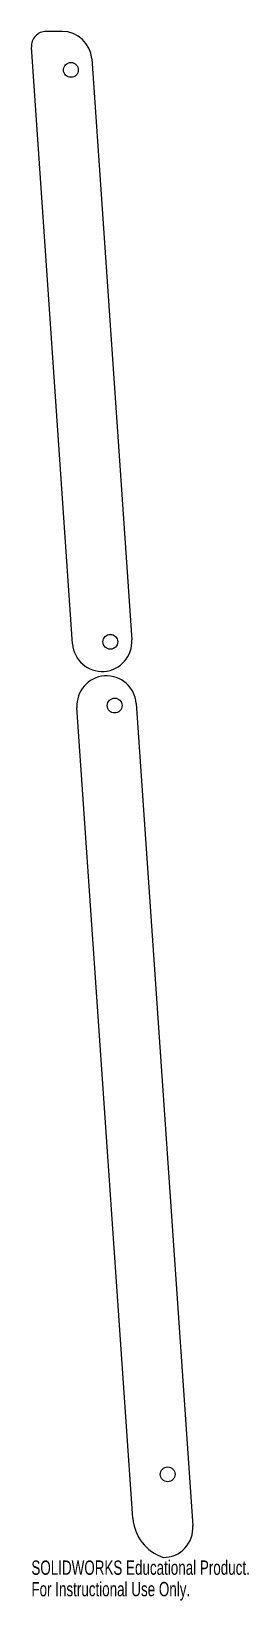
# Model space of a CAD drawing. Header units: millimetres. Extents: x 33 to 106, y -15 to 515.
import ezdxf

# ---------------------------------------------------------------- set-up
doc = ezdxf.new("R2010")
doc.units = ezdxf.units.MM
doc.styles.add('SLDTEXTSTYLE0', font='TXT', dxfattribs={"width": 0.7})

msp = doc.modelspace()

# ---------------------------------------------------------------- linework, layer by layer
at = {"color": 7, "linetype": 'Continuous', "lineweight": 25}
for p, q in [((43.17, 515), (37.81, 515)), ((46.7, 308.31), (32.82, 509.66)), ((53.14, 505.69), (66.65, 309.69)), ((67.04, 13.21), (48.18, 286.81)), ((68.13, 288.19), (87.26, 10.69))]:
    msp.add_line(p, q, dxfattribs=at)
for centre in [(46.13, 502), (59.43, 309), (60.91, 287.5), (78.8, 28.05)]:
    msp.add_circle(centre, 2.5, dxfattribs=at)
for centre, radius, start, end in [((37.81, 510), 5, 90, 183.9433), ((43.17, 505), 10, 3.9433, 90), ((56.68, 309), 10, 183.9433, 3.9433), ((58.16, 287.5), 10, 3.9433, 183.9433), ((82.01, 14.24), 15, 183.9433, 251.6604), ((77.29, 10), 10, 270, 3.9433)]:
    msp.add_arc(centre, radius, start, end, dxfattribs=at)

# ---------------------------------------------------------------- texts
at = {"color": 7, "linetype": 'Continuous', "char_height": 4.8336, "attachment_point": 1, "style": 'SLDTEXTSTYLE0'}
for s, insert in [('SOLIDWORKS Educational Product.', (32.81, -1.02)), ('For Instructional Use Only.', (32.81, -8.27))]:
    msp.add_mtext(s, dxfattribs=dict(at, insert=insert))

doc.saveas('drawing.dxf')
